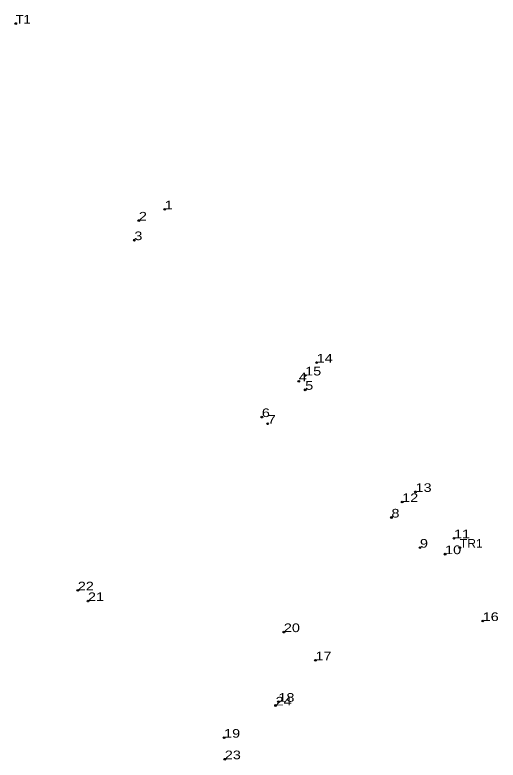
# Model space of a CAD drawing. Header units: metres. Extents: x 545014 to 548171, y 1836425 to 1837173.
# Drawn here: x 548070.4 to 548171.1, y 1836980.2 to 1837135.4 of the extents above; entities that cross this region are included whole.
import ezdxf

# ---------------------------------------------------------------- set-up
doc = ezdxf.new("R2010")
doc.units = ezdxf.units.M
doc.header["$LTSCALE"] = 0.72
doc.header["$PDMODE"] = 32
doc.header["$PDSIZE"] = 0.36
doc.layers.add('12', color=7, linetype='Continuous')
doc.layers.add('7', color=7, linetype='Continuous')

msp = doc.modelspace()

# ---------------------------------------------------------------- linework, layer by layer
at = {"layer": '7'}
for p in [(548070.62, 1837133.65), (548101.65, 1837094.93), (548096.27, 1837092.6), (548095.34, 1837088.52), (548133.33, 1837063.02), (548130.93, 1837060.33), (548129.59, 1837059.11), (548130.94, 1837057.34), (548121.9, 1837051.66), (548123.12, 1837050.26), (548153.92, 1837036.06), (548151.14, 1837033.96), (548148.91, 1837030.73), (548161.94, 1837026.4), (548154.85, 1837024.45), (548163.16, 1837024.45), (548160.09, 1837023.1), (548083.55, 1837015.55), (548085.67, 1837013.32), (548167.92, 1837009.16), (548126.49, 1837006.86), (548133.08, 1837000.98), (548124.76, 1836991.57), (548125.35, 1836992.34), (548114.03, 1836984.86), (548114.18, 1836980.37)]:
    msp.add_point(p, dxfattribs=at)

# ---------------------------------------------------------------- texts
at = {"layer": '12'}
for s, width, p in [('T1', 1.1, (548070.62, 1837133.65)), ('1', 1.25, (548101.65, 1837094.93)), ('2', 1.25, (548096.27, 1837092.6)), ('3', 1.25, (548095.34, 1837088.52)), ('14', 1.25, (548133.33, 1837063.02)), ('15', 1.25, (548130.93, 1837060.33)), ('4', 1.25, (548129.59, 1837059.11)), ('5', 1.25, (548130.94, 1837057.34)), ('6', 1.25, (548121.9, 1837051.66)), ('7', 1.25, (548123.12, 1837050.26)), ('13', 1.25, (548153.92, 1837036.06)), ('12', 1.25, (548151.14, 1837033.96)), ('8', 1.25, (548148.91, 1837030.73)), ('11', 1.25, (548161.94, 1837026.4)), ('9', 1.25, (548154.85, 1837024.45)), ('TR1', 1.05, (548163.16, 1837024.45)), ('10', 1.25, (548160.09, 1837023.1)), ('22', 1.25, (548083.55, 1837015.55)), ('21', 1.25, (548085.67, 1837013.32)), ('16', 1.25, (548167.92, 1837009.16)), ('20', 1.25, (548126.49, 1837006.86)), ('17', 1.25, (548133.08, 1837000.98)), ('24', 1.25, (548124.76, 1836991.57)), ('18', 1.25, (548125.35, 1836992.34)), ('19', 1.25, (548114.03, 1836984.86)), ('23', 1.25, (548114.18, 1836980.37))]:
    msp.add_text(s, height=1.8, dxfattribs=dict(at, width=width)).set_placement(p)

doc.saveas('drawing.dxf')
